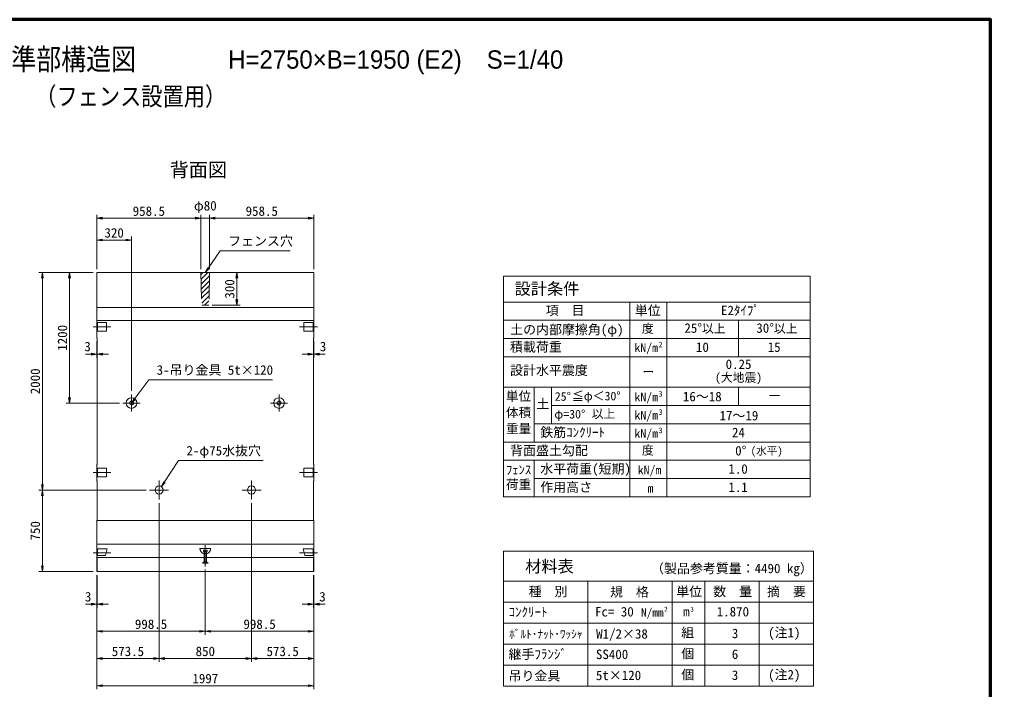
# Model space of a CAD drawing. Units: millimetres at full size, sheet at 1:40. Extents: x 124888 to 140688, y 10657 to 21690.
# Drawn here: x 131755 to 140688, y 15525 to 21690 of the extents above; entities that cross this region are included whole.
import ezdxf
from ezdxf.enums import TextEntityAlignment as Align

# ---------------------------------------------------------------- set-up
doc = ezdxf.new("R2010")
doc.units = ezdxf.units.MM
doc.header["$LTSCALE"] = 40
doc.linetypes.add('CHAIN', pattern=[18.5, 12, -1.5, 3.5, -1.5])
doc.linetypes.add('DASHED', pattern=[7.5, 6, -1.5])
for name, color, linetype, lineweight in [('01図枠', 1, 'Continuous', 70), ('0_2', 3, 'Continuous', 13), ('中心', 6, 'CHAIN', 9), ('外形線', 7, 'Continuous', 13), ('寸法', 2, 'Continuous', 9), ('細線', 4, 'Continuous', 9)]:
    doc.layers.add(name, color=color, linetype=linetype, lineweight=lineweight)
doc.layers.add('文字', color=7, linetype='Continuous')
doc.styles.add('ＭＳ ゴシック', font='')
doc.styles.add('ＭＳ Ｐゴシック', font='')
doc.styles.get('ＭＳ ゴシック').set_extended_font_data('MS Gothic')
doc.styles.get('ＭＳ Ｐゴシック').set_extended_font_data('MS PGothic')

# ---------------------------------------------------------------- blocks, each defined once
blk = doc.blocks.new('open_arrow')
at = {"color": 0, "linetype": 'Continuous', "lineweight": -2}
blk.add_lwpolyline([(7.5, 1.25), (0, 0), (7.5, -1.25)], dxfattribs=at)

msp = doc.modelspace()

# ---------------------------------------------------------------- hatches: boundary and pattern name
at = {"layer": '細線'}
h = msp.add_hatch(dxfattribs=at)
h.set_pattern_fill('USER', color=256, style=0, pattern_type=2)
h.set_pattern_definition([(45, (7743.23, 14176.44), (-22.45064, 22.45064), [])])
h.paths.add_polyline_path([(133504.83, 19360.68), (133424.83, 19360.68), (133432.33, 19060.68), (133497.33, 19060.68)])

# ---------------------------------------------------------------- linework, layer by layer
at = {"layer": '01図枠'}
msp.add_lwpolyline([(124887.54, 10809.99), (140687.54, 10809.99), (140687.54, 21689.99), (124887.54, 21689.99)], close=True, dxfattribs=at)
at = {"layer": '0_2'}
for centre in [(132786.33, 18160.68), (134143.33, 18160.68)]:
    msp.add_circle(centre, 49, dxfattribs=at)
at = {"layer": '中心'}
for p, q in [((132597.33, 18860.68), (132432.33, 18860.68)), ((134332.33, 18860.68), (134497.33, 18860.68)), ((132786.33, 18239.68), (132786.33, 18081.68)), ((134143.33, 18239.68), (134143.33, 18081.68)), ((132865.33, 18160.68), (132707.33, 18160.68)), ((134064.33, 18160.68), (134222.33, 18160.68)), ((132597.33, 17520.68), (132432.33, 17520.68)), ((134332.33, 17520.68), (134497.33, 17520.68)), ((133039.83, 17273.18), (133039.83, 17448.18)), ((133889.83, 17273.18), (133889.83, 17448.18)), ((132952.33, 17360.68), (133127.33, 17360.68)), ((133802.33, 17360.68), (133977.33, 17360.68)), ((133464.83, 16852.77), (133464.83, 16657.77)), ((132597.33, 16783.32), (132432.33, 16783.32)), ((134332.33, 16783.32), (134497.33, 16783.32))]:
    msp.add_line(p, q, dxfattribs=at)
at = {"layer": '外形線'}
for p, q in [((132466.33, 19360.68), (134463.33, 19360.68)), ((132466.33, 19360.68), (132466.33, 18760.68)), ((134463.33, 19360.68), (134463.33, 18760.68)), ((132469.33, 18757.68), (132466.33, 18760.68)), ((134460.33, 18757.68), (134463.33, 18760.68)), ((132469.33, 18757.68), (132469.33, 17598.68)), ((134460.33, 18757.68), (134460.33, 17598.68)), ((132469.33, 17598.68), (132466.33, 17595.68)), ((134460.33, 17598.68), (134463.33, 17595.68)), ((132466.33, 17595.68), (132466.33, 17445.68)), ((134463.33, 17595.68), (134463.33, 17445.68)), ((132469.33, 17442.68), (132466.33, 17445.68)), ((132469.33, 17442.68), (132469.33, 17083.68)), ((134460.33, 17442.68), (134463.33, 17445.68)), ((134460.33, 17442.68), (134460.33, 17083.68)), ((132469.33, 17083.68), (132466.33, 17080.68)), ((132466.33, 17080.68), (132466.33, 16610.68)), ((134460.33, 17083.68), (134463.33, 17080.68)), ((134463.33, 17080.68), (134463.33, 16610.68)), ((132466.33, 16740.68), (134463.33, 16740.68)), ((132466.33, 16610.68), (134463.33, 16610.68))]:
    msp.add_line(p, q, dxfattribs=at)
at = {"layer": '外形線', "linetype": 'DASHED'}
for p, q in [((133424.83, 19360.68), (133432.33, 19060.68)), ((133504.83, 19360.68), (133497.33, 19060.68)), ((133432.33, 19060.68), (133497.33, 19060.68))]:
    msp.add_line(p, q, dxfattribs=at)
at = {"layer": '外形線'}
for centre in [(133039.83, 17360.68), (133889.83, 17360.68)]:
    msp.add_circle(centre, 37.5, dxfattribs=at)
at = {"layer": '寸法'}
for p, q in [((132466.33, 19392.68), (132466.33, 19892.68)), ((132466.33, 19860.68), (133424.83, 19860.68)), ((133608.83, 19860.68), (133320.83, 19860.68)), ((133424.83, 19392.68), (133424.83, 19892.68)), ((133424.83, 19392.68), (133424.83, 19892.68)), ((133504.83, 19392.68), (133504.83, 19892.68)), ((133504.83, 19392.68), (133504.83, 19892.68)), ((134463.33, 19860.68), (133504.83, 19860.68)), ((134463.33, 19392.68), (134463.33, 19892.68)), ((132466.33, 19392.68), (132466.33, 19692.68)), ((132466.33, 19392.68), (132466.33, 19692.68)), ((132786.33, 19660.68), (132466.33, 19660.68)), ((132786.33, 19660.68), (132466.33, 19660.68)), ((132786.33, 18271.68), (132786.33, 19692.68)), ((132786.33, 18521.68), (132786.33, 19692.68)), ((132434.33, 19360.68), (131934.33, 19360.68)), ((131966.33, 17360.68), (131966.33, 19360.68)), ((132434.33, 19360.68), (132184.33, 19360.68)), ((132216.33, 19360.68), (132216.33, 18160.68)), ((133536.83, 19360.68), (133786.83, 19360.68)), ((133754.83, 19360.68), (133754.83, 19060.68)), ((133529.33, 19060.68), (133786.83, 19060.68)), ((132466.33, 18728.68), (132466.33, 18577.53)), ((132469.33, 18725.68), (132469.33, 18577.53)), ((134460.33, 18725.68), (134460.33, 18577.53)), ((134463.33, 18728.68), (134463.33, 18577.53)), ((132362.33, 18609.53), (132573.33, 18609.53)), ((134567.33, 18609.53), (134356.33, 18609.53)), ((132675.33, 18160.68), (132184.33, 18160.68)), ((132920.33, 17360.68), (131934.33, 17360.68)), ((132920.33, 17360.68), (131934.33, 17360.68)), ((131966.33, 16610.68), (131966.33, 17360.68)), ((133039.83, 17241.18), (133039.83, 15778.68)), ((133039.83, 17241.18), (133039.83, 15778.68)), ((133889.83, 17241.18), (133889.83, 15778.68)), ((133889.83, 17241.18), (133889.83, 15778.68)), ((133464.83, 16630.1), (133464.83, 16028.68)), ((133464.83, 16630.1), (133464.83, 16028.68)), ((132434.33, 16610.68), (131934.33, 16610.68)), ((132466.33, 16578.68), (132466.33, 15528.68)), ((132466.33, 16578.68), (132466.33, 15778.68)), ((132466.33, 16578.68), (132466.33, 16028.68)), ((132466.33, 16578.68), (132466.33, 16278.68)), ((132469.33, 16578.68), (132469.33, 16278.68)), ((134460.33, 16578.68), (134460.33, 16278.68)), ((134463.33, 16578.68), (134463.33, 15528.68)), ((134463.33, 16578.68), (134463.33, 15778.68)), ((134463.33, 16578.68), (134463.33, 16028.68)), ((134463.33, 16578.68), (134463.33, 16278.68)), ((132362.33, 16310.68), (132573.33, 16310.68)), ((134567.33, 16310.68), (134356.33, 16310.68)), ((132466.33, 16060.68), (133464.83, 16060.68)), ((133464.83, 16060.68), (134463.33, 16060.68)), ((132466.33, 15810.68), (133039.83, 15810.68)), ((133039.83, 15810.68), (133889.83, 15810.68)), ((133889.83, 15810.68), (134463.33, 15810.68)), ((132466.33, 15560.68), (134463.33, 15560.68))]:
    msp.add_line(p, q, dxfattribs=at)
at = {"layer": '寸法', "color": 3}
for p, q in [((136208.66, 17802.01), (136208.66, 19329.39)), ((136208.66, 19329.39), (139028.66, 19329.39)), ((139028.66, 17298.01), (139028.66, 19329.39)), ((136208.66, 17298.01), (136208.66, 19090.01)), ((136208.66, 19090.01), (139028.66, 19090.01)), ((137368.66, 17298.01), (137368.66, 19090.01)), ((137708.66, 17298.01), (137708.66, 19090.01)), ((136208.66, 18922.01), (139028.66, 18922.01)), ((138368.66, 18586.01), (138368.66, 18922.01)), ((136208.66, 18754.01), (139028.66, 18754.01)), ((136208.66, 18586.01), (139028.66, 18586.01)), ((136208.66, 18306.01), (139028.66, 18306.01)), ((136488.66, 17802.01), (136488.66, 18306.01)), ((136648.66, 17970.01), (136648.66, 18306.01)), ((138368.66, 18138.01), (138368.66, 18306.01)), ((136648.66, 18138.01), (139028.66, 18138.01)), ((136488.66, 17970.01), (139028.66, 17970.01)), ((136208.66, 17802.01), (139028.66, 17802.01)), ((136208.66, 17634.01), (139028.66, 17634.01)), ((136488.66, 17298.01), (136488.66, 17634.01)), ((136488.66, 17466.01), (139028.66, 17466.01)), ((136208.66, 17298.01), (139028.66, 17298.01)), ((136208.66, 15555.75), (136208.66, 16798.01)), ((136208.66, 16798.01), (139058.66, 16798.01)), ((139058.66, 15555.75), (139058.66, 16798.01)), ((136208.66, 16522.63), (139058.66, 16522.63)), ((136983.66, 15555.75), (136983.66, 16522.63)), ((137758.66, 15555.75), (137758.66, 16522.63)), ((138058.66, 15555.75), (138058.66, 16522.63)), ((138058.66, 15749.13), (138058.66, 16522.63)), ((138558.66, 15555.75), (138558.66, 16522.63)), ((136208.66, 16329.26), (139058.66, 16329.26)), ((136208.66, 16135.88), (139058.66, 16135.88)), ((136208.66, 15942.51), (139058.66, 15942.51)), ((136208.66, 15749.13), (139058.66, 15749.13)), ((136208.66, 15555.75), (139058.66, 15555.75))]:
    msp.add_line(p, q, dxfattribs=at)
at = {"layer": '寸法', "color": 3, "linetype": 'DASHED'}
for p, q in [((133415.78, 16822.77), (133513.88, 16822.77)), ((133446.83, 16807.77), (133482.83, 16807.77)), ((133446.83, 16795.77), (133446.83, 16807.77)), ((133482.83, 16795.77), (133446.83, 16795.77)), ((133454.78, 16795.77), (133454.78, 16699.44)), ((133474.8, 16795.77), (133474.8, 16699.44)), ((133482.83, 16807.77), (133482.83, 16795.77)), ((133439.78, 16687.77), (133454.78, 16699.44)), ((133489.8, 16687.77), (133439.78, 16687.77)), ((133454.78, 16699.44), (133474.8, 16699.44)), ((133474.8, 16699.44), (133489.8, 16687.77))]:
    msp.add_line(p, q, dxfattribs=at)
at = {"layer": '寸法'}
for points in [[(133464.83, 19360.68), (133494.22, 19403.57), (133602.78, 19561.98), (134246.39, 19561.98)], [(132786.33, 18160.68), (132817.28, 18202.46), (132945.15, 18375.08), (134083.32, 18375.08)], [(133060.52, 17391.95), (133089.22, 17435.32), (133219.58, 17632.34), (133997.23, 17632.34)]]:
    msp.add_lwpolyline(points, dxfattribs=at)
at = {"layer": '寸法', "color": 3}
for centre in [(132786.33, 18160.68), (134143.33, 18160.68)]:
    msp.add_circle(centre, 18, dxfattribs=at)
at = {"layer": '寸法', "color": 3, "linetype": 'DASHED'}
msp.add_arc((133464.83, 16822.77), 49.05, 180, 0, dxfattribs=at)
at = {"layer": '細線'}
for p, q in [((132466.33, 19040.68), (134463.33, 19040.68)), ((132466.33, 18920.68), (134463.33, 18920.68)), ((132472.33, 18820.68), (132472.33, 18900.68)), ((132557.33, 18900.68), (132472.33, 18900.68)), ((132557.33, 18820.68), (132557.33, 18900.68)), ((134372.33, 18820.68), (134372.33, 18900.68)), ((134372.33, 18900.68), (134457.33, 18900.68)), ((134457.33, 18820.68), (134457.33, 18900.68)), ((132557.33, 18820.68), (132472.33, 18820.68)), ((134372.33, 18820.68), (134457.33, 18820.68)), ((132472.33, 17480.68), (132472.33, 17560.68)), ((132557.33, 17560.68), (132472.33, 17560.68)), ((132557.33, 17480.68), (132557.33, 17560.68)), ((134372.33, 17480.68), (134372.33, 17560.68)), ((134372.33, 17560.68), (134457.33, 17560.68)), ((134457.33, 17480.68), (134457.33, 17560.68)), ((132557.33, 17480.68), (132472.33, 17480.68)), ((134372.33, 17480.68), (134457.33, 17480.68)), ((132466.33, 17080.68), (134463.33, 17080.68)), ((132466.33, 16863.39), (134463.33, 16863.39)), ((132469.33, 16610.68), (132469.33, 16740.68)), ((134460.33, 16610.68), (134460.33, 16740.68))]:
    msp.add_line(p, q, dxfattribs=at)
at = {"layer": '細線', "linetype": 'DASHED'}
for p, q in [((132472.33, 16758.32), (132472.33, 16818.32)), ((132472.33, 16818.32), (132563.33, 16818.32)), ((132548.33, 16758.32), (132563.33, 16818.32)), ((134381.33, 16758.32), (134366.33, 16818.32)), ((134457.33, 16818.32), (134366.33, 16818.32)), ((134457.33, 16758.32), (134457.33, 16818.32)), ((132472.33, 16758.32), (132548.33, 16758.32)), ((134457.33, 16758.32), (134381.33, 16758.32))]:
    msp.add_line(p, q, dxfattribs=at)

# ---------------------------------------------------------------- block references
at = {"layer": '寸法', "xscale": 6.93, "yscale": 6.93}
for p in [(132466.33, 19860.68), (133504.83, 19860.68), (133504.83, 19860.68), (132466.33, 19660.68), (132466.33, 19660.68), (132469.33, 18609.53), (134463.33, 18609.53), (132469.33, 16310.68), (134463.33, 16310.68), (132466.33, 16060.68), (133464.83, 16060.68), (132466.33, 15810.68), (133039.83, 15810.68), (133889.83, 15810.68), (132466.33, 15560.68)]:
    msp.add_blockref('open_arrow', p, dxfattribs=at)
for p, rotation in [((133424.83, 19860.68), 180), ((133424.83, 19860.68), 180), ((134463.33, 19860.68), 180), ((132786.33, 19660.68), 180), ((132786.33, 19660.68), 180), ((133464.83, 19360.68), 55.6), ((131966.33, 19360.68), 270), ((132216.33, 19360.68), 270), ((133754.83, 19360.68), 270), ((133754.83, 19060.68), 90), ((132466.33, 18609.53), 180), ((134460.33, 18609.53), 180), ((132216.33, 18160.68), 90), ((132786.33, 18160.68), 53.5), ((133060.52, 17391.95), 56.5), ((131966.33, 17360.68), 90), ((131966.33, 17360.68), 270), ((131966.33, 16610.68), 90), ((132466.33, 16310.68), 180), ((134460.33, 16310.68), 180), ((133464.83, 16060.68), 180), ((134463.33, 16060.68), 180), ((133039.83, 15810.68), 180), ((133889.83, 15810.68), 180), ((134463.33, 15810.68), 180), ((134463.33, 15560.68), 180)]:
    msp.add_blockref('open_arrow', p, dxfattribs=dict(at, rotation=rotation))

# ---------------------------------------------------------------- texts
at = {"layer": '寸法', "style": 'ＭＳ ゴシック'}
for s, p in [('φ80', (133464.83, 19976.15)), ('958.5', (132945.58, 19926.68)), ('958.5', (133984.08, 19926.68)), ('320', (132626.33, 19726.68)), ('320', (132626.33, 19726.68)), ('3', (132381.95, 18680.97)), ('3', (134547.71, 18680.97)), ('3', (132387.21, 16379.28)), ('3', (134542.45, 16379.28)), ('998.5', (132965.58, 16126.68)), ('998.5', (133964.08, 16126.68)), ('573.5', (132753.08, 15876.68)), ('850', (133464.83, 15876.68)), ('573.5', (134176.58, 15876.68)), ('1997', (133464.83, 15626.68))]:
    msp.add_text(s, height=87.35, dxfattribs=at).set_placement(p, align=Align.MIDDLE_CENTER)
for s, p in [('フェンス穴', (133674.78, 19581.98)), ('3-吊り金具 5t×120', (133017.15, 18395.08)), ('2-φ75水抜穴', (133291.58, 17652.34))]:
    msp.add_text(s, height=87.35, dxfattribs=at).set_placement(p, align=Align.BOTTOM_LEFT)
for s, p in [('300', (133688.83, 19210.68)), ('1200', (132150.33, 18760.68)), ('2000', (131900.33, 18360.68)), ('750', (131900.33, 16985.68))]:
    msp.add_text(s, height=87.35, rotation=90, dxfattribs=at).set_placement(p, align=Align.MIDDLE_CENTER)
at = {"layer": '寸法', "color": 3, "style": 'ＭＳ ゴシック'}
for s, height, p in [('設計条件', 109.2, (136309.63, 19125.26)), ('項\u3000目', 87.35, (136596.05, 18943.25)), ('単位', 87.35, (137415.25, 18943.25)), ('E2ﾀｲﾌﾟ', 87.35, (138208.27, 18943.25)), ('土の内部摩擦角(φ)', 87.35, (136268.98, 18767.38)), ('度', 79.75, (137480.45, 18782.32)), ('25°', 87.35, (137871.31, 18780.87)), ('以上', 79.75, (138032.3, 18782.32)), ('30°', 87.35, (138532.87, 18780.87)), ('以上', 79.75, (138693.85, 18782.32)), ('積載荷重', 87.35, (136267.08, 18607.38)), ('kN/m', 79.75, (137411.51, 18606.57)), ('2', 52.22, (137632.66, 18657.04)), ('10', 87.35, (137977.96, 18605.41)), ('15', 87.35, (138637.5, 18605.41)), ('設計水平震度', 87.35, (136267.94, 18393.07)), ('0.25', 87.35, (138250.66, 18448.02)), ('ー', 79.75, (137484.97, 18383.04)), ('(大地震)', 79.75, (138151.88, 18331.99)), ('25°', 79.75, (136679.42, 18157.73)), ('≦φ＜30°', 79.75, (136837.12, 18161.75)), ('kN/m', 79.75, (137411.94, 18153)), ('3', 52.22, (137633.08, 18203.47)), ('16～18', 87.35, (137857.36, 18150.62)), ('ー', 87.35, (138639.43, 18158.04)), ('土', 87.35, (136510.97, 18083.43)), ('φ=30°', 79.75, (136674.93, 17994.63)), ('以上', 79.75, (137018.56, 17998.32)), ('kN/m', 79.75, (137411.94, 17985)), ('3', 52.22, (137633.08, 18035.47)), ('17～19', 87.35, (138194.24, 17975.31)), ('鉄筋ｺﾝｸﾘｰﾄ', 87.35, (136545.68, 17821.93)), ('kN/m', 79.75, (137411.94, 17817)), ('3', 52.22, (137633.08, 17867.47)), ('24', 87.35, (138309.14, 17820.46)), ('背面盛土勾配', 87.35, (136268.66, 17655.25)), ('度', 79.75, (137480.45, 17662.32)), ('0°', 87.35, (138338.56, 17652.27)), ('(水平)', 72.16, (138480.89, 17663.78)), ('水平荷重(短期)', 87.35, (136545.68, 17485.93)), ('1.0', 87.35, (138275.95, 17484.46)), ('kN/m', 79.75, (137441.94, 17481)), ('作用高さ', 87.35, (136545.68, 17317.93)), ('1.1', 87.35, (138275.95, 17316.46)), ('m', 79.75, (137532.01, 17313)), ('材料表', 109.2, (136407.53, 16570.76)), ('種\u3000別', 87.35, (136438.94, 16357.92)), ('規\u3000格', 87.35, (137187.09, 16353.78)), ('単位', 87.35, (137796.29, 16356.98)), ('数\u3000量', 87.35, (138136.69, 16357.72)), ('摘\u3000要', 87.35, (138631.68, 16357.33)), ('ｺﾝｸﾘｰﾄ', 87.35, (136254.31, 16168.77)), ('Fc= 30', 87.35, (137049.08, 16171.19)), ('N/mm', 75.95, (137472.83, 16173.37)), ('2', 43.67, (137684.39, 16230.61)), ('m', 87.35, (137859.24, 16172.35)), ('3', 43.67, (137924.63, 16229.06)), ('ﾎﾞﾙﾄ･ﾅｯﾄ･ﾜｯｼｬ', 75.95, (136260.14, 15973.96)), ('W1/2×38', 87.35, (137059.85, 15967.28)), ('組', 87.35, (137841.34, 15978.97)), ('(注1)', 87.35, (138641.34, 15978.97)), ('継手ﾌﾗﾝｼﾞ', 87.35, (136254.09, 15780.71)), ('個 ', 87.35, (137842.67, 15785.6)), ('SS400', 87.35, (137057.64, 15779.17)), ('吊り金具', 87.35, (136254.09, 15582.01)), ('5t×120', 87.35, (137057.64, 15585.79)), ('個 ', 87.35, (137842.67, 15592.22)), ('(注2)', 87.35, (138641.34, 15592.22))]:
    msp.add_text(s, height=height, dxfattribs=at).set_placement(p, align=Align.BOTTOM_LEFT)
for s, p in [('単位', (136229.8, 18266.42)), ('体積', (136229.8, 18116.78)), ('重量', (136229.8, 17967.14)), ('ﾌｪﾝｽ', (136229.8, 17590.14)), ('荷重', (136229.8, 17455.47))]:
    msp.add_text(s, height=85.24, dxfattribs=at).set_placement(p, align=Align.TOP_LEFT)
for s, p in [('（製品参考質量：4490 kg）', (139052.61, 16569.65)), ('1.870', (138465.9, 16171.67)), ('3', (138367.37, 15971.95)), ('6', (138367.11, 15780.95)), ('3', (138367.11, 15587.57))]:
    msp.add_text(s, height=87.35, dxfattribs=at).set_placement(p, align=Align.BOTTOM_RIGHT)
at = {"layer": '文字', "style": 'ＭＳ Ｐゴシック', "width": 0.85}
for s, height, p in [(' KLウォール3型（Eタイプ）標準部構造図\u3000\u3000\u3000\u3000\u3000\u3000\u3000\u3000\u3000\u3000\u3000\u3000\u3000\u3000 \u3000\u3000\u3000\u3000', 197.9, (132787.54, 21165.77)), ('（フェンス設置用）', 168.3, (132778.69, 20847.73))]:
    msp.add_text(s, height=height, dxfattribs=at).set_placement(p, align=Align.BOTTOM_CENTER)
at = {"layer": '文字', "style": 'ＭＳ Ｐゴシック'}
msp.add_text('H=2750×B=1950 (E2)\u3000S=1/40', height=168.3, dxfattribs=at).set_placement((133675.4, 21186.46), align=Align.BOTTOM_LEFT)
msp.add_text(' 背面図 ', height=128.7, dxfattribs=at).set_placement((133400.99, 20204.06), align=Align.BOTTOM_CENTER)

doc.saveas('drawing.dxf')
